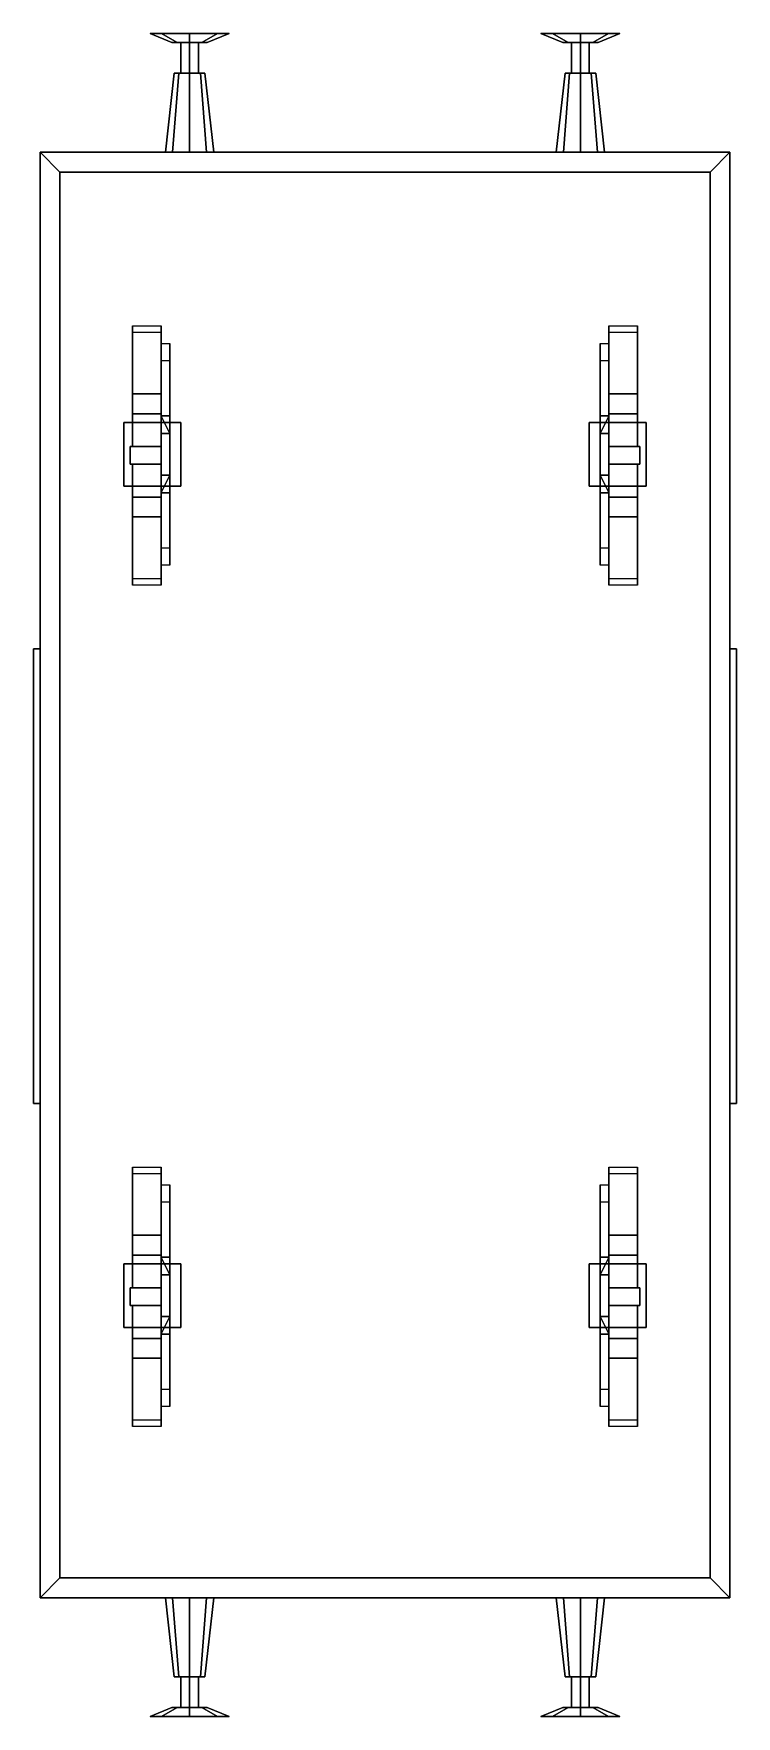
# Model space of a CAD drawing. Extents: x -1.6 to 1.6, y -3.83 to 3.83.
import ezdxf

# ---------------------------------------------------------------- set-up
doc = ezdxf.new("R2010")
doc.units = 0
doc.layers.get('0').update_dxf_attribs({"linetype": 'CONTINUOUS'})
doc.layers.add('BUFFER', color=1, linetype='CONTINUOUS')

msp = doc.modelspace()

# ---------------------------------------------------------------- linework, layer by layer
for points in [[(-1.57, 3.29, 0.88), (-1.57, -3.29, 0.88), (-1.57, -3.29, 1.18), (-1.57, 3.29, 1.18)], [(1.57, 3.29, 1.18), (1.57, 3.29, 0.88), (-1.57, 3.29, 0.88), (-1.57, 3.29, 1.18)], [(1.57, 3.29, 0.88), (1.57, -3.29, 0.88), (-1.57, -3.29, 0.88), (-1.57, 3.29, 0.88)], [(-1.57, 3.29, 2.5), (-1.48, 3.2, 2.5), (1.48, 3.2, 2.5), (1.57, 3.29, 2.5)], [(1.57, 3.29, 2.5), (1.57, 3.29, 1.18), (-1.57, 3.29, 1.18), (-1.57, 3.29, 2.5)], [(-1.57, -3.29, 2.5), (-1.48, -3.2, 2.5), (-1.48, 3.2, 2.5), (-1.57, 3.29, 2.5)], [(-1.57, 3.29, 2.5), (-1.57, 3.29, 1.18), (-1.57, -3.29, 1.18), (-1.57, -3.29, 2.5)], [(1.48, -3.2, 2.5), (1.57, -3.29, 2.5), (1.57, 3.29, 2.5), (1.48, 3.2, 2.5)], [(1.57, -3.29, 1.18), (1.57, -3.29, 0.88), (1.57, 3.29, 0.88), (1.57, 3.29, 1.18)], [(1.57, -3.29, 2.5), (1.57, -3.29, 1.18), (1.57, 3.29, 1.18), (1.57, 3.29, 2.5)], [(-1.48, 3.2, 1.18), (-1.48, -3.2, 1.18), (1.48, -3.2, 1.18), (1.48, 3.2, 1.18)], [(-1.48, 3.2, 2.5), (-1.48, 3.2, 1.18), (1.48, 3.2, 1.18), (1.48, 3.2, 2.5)], [(-1.48, -3.2, 2.5), (-1.48, -3.2, 1.18), (-1.48, 3.2, 1.18), (-1.48, 3.2, 2.5)], [(1.48, 3.2, 2.5), (1.48, 3.2, 1.18), (1.48, -3.2, 1.18), (1.48, -3.2, 2.5)], [(-1.15, 2.5, 0.88), (-1.15, 2.1, 0.64), (-1.15, 2.19, 0.76), (-1.15, 2.47, 0.88)], [(-1.02, 2.5, 0.88), (-1.02, 2.1, 0.64), (-1.15, 2.1, 0.64), (-1.15, 2.5, 0.88)], [(-1.15, 2.47, 0.88), (-1.15, 2.19, 0.76), (-1.02, 2.19, 0.76), (-1.02, 2.47, 0.88)], [(-1.02, 2.19, 0.76), (-1.02, 2.1, 0.64), (-1.02, 2.5, 0.88), (-1.02, 2.47, 0.88)], [(1.15, 2.5, 0.88), (1.15, 2.1, 0.64), (1.02, 2.1, 0.64), (1.02, 2.5, 0.88)], [(1.02, 2.5, 0.88), (1.02, 2.1, 0.64), (1.02, 2.19, 0.76), (1.02, 2.47, 0.88)], [(1.02, 2.47, 0.88), (1.02, 2.19, 0.76), (1.15, 2.19, 0.76), (1.15, 2.47, 0.88)], [(1.15, 2.19, 0.76), (1.15, 2.1, 0.64), (1.15, 2.5, 0.88), (1.15, 2.47, 0.88)], [(-0.98, 2.42, 0.88), (-0.98, 2.09, 0.35), (-1.02, 2.09, 0.35), (-1.02, 2.42, 0.88)], [(-1.02, 2.42, 0.88), (-1.02, 2.09, 0.35), (-1.02, 2.09, 0.49), (-1.02, 2.34, 0.88)], [(-0.98, 2.09, 0.49), (-0.98, 2.09, 0.35), (-0.98, 2.42, 0.88), (-0.98, 2.34, 0.88)], [(1.02, 2.42, 0.88), (1.02, 2.09, 0.35), (0.98, 2.09, 0.35), (0.98, 2.42, 0.88)], [(0.98, 2.42, 0.88), (0.98, 2.09, 0.35), (0.98, 2.09, 0.49), (0.98, 2.34, 0.88)], [(1.02, 2.09, 0.49), (1.02, 2.09, 0.35), (1.02, 2.42, 0.88), (1.02, 2.34, 0.88)], [(-1.02, 2.34, 0.88), (-1.02, 2.09, 0.49), (-0.98, 2.09, 0.49), (-0.98, 2.34, 0.88)], [(0.98, 2.34, 0.88), (0.98, 2.09, 0.49), (1.02, 2.09, 0.49), (1.02, 2.34, 0.88)], [(-1.15, 2.1, 0.64), (-1.15, 1.95, 0.64), (-1.15, 1.95, 0.76), (-1.15, 2.19, 0.76)], [(-1.15, 2.19, 0.76), (-1.15, 1.95, 0.76), (-1.02, 1.95, 0.76), (-1.02, 2.19, 0.76)], [(1.02, 2.19, 0.76), (1.02, 1.95, 0.76), (1.15, 1.95, 0.76), (1.15, 2.19, 0.76)], [(1.02, 2.1, 0.64), (1.02, 1.95, 0.64), (1.02, 1.95, 0.76), (1.02, 2.19, 0.76)], [(1.15, 1.95, 0.76), (1.15, 1.95, 0.64), (1.15, 2.1, 0.64), (1.15, 2.19, 0.76)], [(-1.02, 2.1, 0.64), (-1.02, 1.95, 0.64), (-1.15, 1.95, 0.64), (-1.15, 2.1, 0.64)], [(-1.02, 2.09, 0.88), (-1.02, 2.09, 0.68), (-1.02, 2.01, 0.68), (-1.02, 2.01, 0.88)], [(-0.98, 2.09, 0.88), (-0.98, 2.09, 0.23), (-1.02, 2.09, 0.23), (-1.02, 2.09, 0.88)], [(-1.02, 2.09, 0.68), (-1.02, 2.09, 0.23), (-1.02, 1.74, 0.23), (-1.02, 1.74, 0.68)], [(-1.02, 1.74, 0.23), (-1.02, 2.09, 0.23), (-0.98, 2.09, 0.23), (-0.98, 1.74, 0.23)], [(-0.98, 1.82, 0.68), (-0.98, 2.01, 0.68), (-1.02, 2.09, 0.68), (-1.02, 1.74, 0.68)], [(-0.98, 2.01, 0.68), (-0.98, 2.09, 0.68), (-0.98, 2.09, 0.88), (-0.98, 2.01, 0.88)], [(-0.98, 1.74, 0.23), (-0.98, 2.09, 0.23), (-0.98, 2.09, 0.68), (-0.98, 1.74, 0.68)], [(0.98, 2.09, 0.68), (0.98, 2.01, 0.68), (0.98, 2.01, 0.88), (0.98, 2.09, 0.88)], [(1.02, 2.09, 0.88), (1.02, 2.09, 0.23), (0.98, 2.09, 0.23), (0.98, 2.09, 0.88)], [(0.98, 2.09, 0.23), (0.98, 1.74, 0.23), (0.98, 1.74, 0.68), (0.98, 2.09, 0.68)], [(1.02, 2.09, 0.23), (1.02, 1.74, 0.23), (0.98, 1.74, 0.23), (0.98, 2.09, 0.23)], [(0.98, 2.01, 0.68), (0.98, 1.82, 0.68), (1.02, 1.74, 0.68), (1.02, 2.09, 0.68)], [(1.15, 2.1, 0.64), (1.15, 1.95, 0.64), (1.02, 1.95, 0.64), (1.02, 2.1, 0.64)], [(1.02, 2.01, 0.88), (1.02, 2.01, 0.68), (1.02, 2.09, 0.68), (1.02, 2.09, 0.88)], [(1.02, 1.74, 0.68), (1.02, 1.74, 0.23), (1.02, 2.09, 0.23), (1.02, 2.09, 0.68)], [(-0.93, 2.06, 0.63), (-0.93, 2.06, 0.35), (-1.19, 2.06, 0.35), (-1.19, 2.06, 0.63)], [(-1.19, 2.06, 0.63), (-1.19, 2.06, 0.35), (-1.19, 1.77, 0.35), (-1.19, 1.77, 0.63)], [(-1.19, 1.77, 0.35), (-1.19, 2.06, 0.35), (-0.93, 2.06, 0.35), (-0.93, 1.77, 0.35)], [(-0.93, 1.77, 0.63), (-0.93, 2.06, 0.63), (-1.19, 2.06, 0.63), (-1.19, 1.77, 0.63)], [(-1.02, 2.01, 0.88), (-1.02, 2.01, 0.68), (-0.98, 2.01, 0.68), (-0.98, 2.01, 0.88)], [(-0.93, 1.77, 0.35), (-0.93, 2.06, 0.35), (-0.93, 2.06, 0.63), (-0.93, 1.77, 0.63)], [(1.19, 2.06, 0.63), (1.19, 2.06, 0.35), (0.93, 2.06, 0.35), (0.93, 2.06, 0.63)], [(0.93, 2.06, 0.35), (0.93, 1.77, 0.35), (0.93, 1.77, 0.63), (0.93, 2.06, 0.63)], [(1.19, 2.06, 0.35), (1.19, 1.77, 0.35), (0.93, 1.77, 0.35), (0.93, 2.06, 0.35)], [(0.93, 2.06, 0.63), (0.93, 1.77, 0.63), (1.19, 1.77, 0.63), (1.19, 2.06, 0.63)], [(0.98, 2.01, 0.88), (0.98, 2.01, 0.68), (1.02, 2.01, 0.68), (1.02, 2.01, 0.88)], [(1.19, 1.77, 0.63), (1.19, 1.77, 0.35), (1.19, 2.06, 0.35), (1.19, 2.06, 0.63)], [(-1.02, 1.95, 0.77), (-1.02, 1.95, 0.63), (-1.16, 1.95, 0.63), (-1.16, 1.95, 0.77)], [(-1.16, 1.95, 0.77), (-1.16, 1.95, 0.63), (-1.16, 1.87, 0.63), (-1.16, 1.87, 0.77)], [(-1.02, 1.87, 0.77), (-1.02, 1.95, 0.77), (-1.16, 1.95, 0.77), (-1.16, 1.87, 0.77)], [(-1.02, 1.87, 0.63), (-1.02, 1.95, 0.63), (-1.02, 1.95, 0.77), (-1.02, 1.87, 0.77)], [(1.02, 1.95, 0.77), (1.02, 1.87, 0.77), (1.16, 1.87, 0.77), (1.16, 1.95, 0.77)], [(1.02, 1.95, 0.63), (1.02, 1.87, 0.63), (1.02, 1.87, 0.77), (1.02, 1.95, 0.77)], [(1.16, 1.95, 0.77), (1.16, 1.95, 0.63), (1.02, 1.95, 0.63), (1.02, 1.95, 0.77)], [(1.16, 1.87, 0.77), (1.16, 1.87, 0.63), (1.16, 1.95, 0.63), (1.16, 1.95, 0.77)], [(-1.16, 1.87, 0.77), (-1.16, 1.87, 0.63), (-1.02, 1.87, 0.63), (-1.02, 1.87, 0.77)], [(-1.02, 1.63, 0.76), (-1.02, 1.87, 0.76), (-1.15, 1.87, 0.76), (-1.15, 1.63, 0.76)], [(-1.15, 1.72, 0.64), (-1.15, 1.87, 0.64), (-1.02, 1.87, 0.64), (-1.02, 1.72, 0.64)], [(-1.15, 1.87, 0.76), (-1.15, 1.87, 0.64), (-1.15, 1.72, 0.64), (-1.15, 1.63, 0.76)], [(1.15, 1.63, 0.76), (1.15, 1.87, 0.76), (1.02, 1.87, 0.76), (1.02, 1.63, 0.76)], [(1.02, 1.72, 0.64), (1.02, 1.87, 0.64), (1.15, 1.87, 0.64), (1.15, 1.72, 0.64)], [(1.02, 1.87, 0.76), (1.02, 1.87, 0.64), (1.02, 1.72, 0.64), (1.02, 1.63, 0.76)], [(1.02, 1.87, 0.77), (1.02, 1.87, 0.63), (1.16, 1.87, 0.63), (1.16, 1.87, 0.77)], [(1.15, 1.72, 0.64), (1.15, 1.87, 0.64), (1.15, 1.87, 0.76), (1.15, 1.63, 0.76)], [(-1.19, 1.77, 0.63), (-1.19, 1.77, 0.35), (-0.93, 1.77, 0.35), (-0.93, 1.77, 0.63)], [(-0.98, 1.82, 0.88), (-0.98, 1.82, 0.68), (-1.02, 1.82, 0.68), (-1.02, 1.82, 0.88)], [(-1.02, 1.82, 0.88), (-1.02, 1.82, 0.68), (-1.02, 1.74, 0.68), (-1.02, 1.74, 0.88)], [(-0.98, 1.74, 0.68), (-0.98, 1.82, 0.68), (-0.98, 1.82, 0.88), (-0.98, 1.74, 0.88)], [(0.93, 1.77, 0.63), (0.93, 1.77, 0.35), (1.19, 1.77, 0.35), (1.19, 1.77, 0.63)], [(1.02, 1.82, 0.88), (1.02, 1.82, 0.68), (0.98, 1.82, 0.68), (0.98, 1.82, 0.88)], [(0.98, 1.82, 0.68), (0.98, 1.74, 0.68), (0.98, 1.74, 0.88), (0.98, 1.82, 0.88)], [(1.02, 1.74, 0.88), (1.02, 1.74, 0.68), (1.02, 1.82, 0.68), (1.02, 1.82, 0.88)], [(-1.15, 1.32, 0.88), (-1.15, 1.72, 0.64), (-1.02, 1.72, 0.64), (-1.02, 1.32, 0.88)], [(-1.15, 1.63, 0.76), (-1.15, 1.72, 0.64), (-1.15, 1.32, 0.88), (-1.15, 1.35, 0.88)], [(-0.98, 1.49, 0.88), (-0.98, 1.74, 0.49), (-1.02, 1.74, 0.49), (-1.02, 1.49, 0.88)], [(-1.02, 1.41, 0.88), (-1.02, 1.74, 0.35), (-0.98, 1.74, 0.35), (-0.98, 1.41, 0.88)], [(-1.02, 1.74, 0.49), (-1.02, 1.74, 0.35), (-1.02, 1.41, 0.88), (-1.02, 1.49, 0.88)], [(-1.02, 1.74, 0.88), (-1.02, 1.74, 0.23), (-0.98, 1.74, 0.23), (-0.98, 1.74, 0.88)], [(-1.02, 1.32, 0.88), (-1.02, 1.72, 0.64), (-1.02, 1.63, 0.76), (-1.02, 1.35, 0.88)], [(-0.98, 1.41, 0.88), (-0.98, 1.74, 0.35), (-0.98, 1.74, 0.49), (-0.98, 1.49, 0.88)], [(1.02, 1.49, 0.88), (1.02, 1.74, 0.49), (0.98, 1.74, 0.49), (0.98, 1.49, 0.88)], [(0.98, 1.41, 0.88), (0.98, 1.74, 0.35), (1.02, 1.74, 0.35), (1.02, 1.41, 0.88)], [(0.98, 1.74, 0.49), (0.98, 1.74, 0.35), (0.98, 1.41, 0.88), (0.98, 1.49, 0.88)], [(0.98, 1.74, 0.88), (0.98, 1.74, 0.23), (1.02, 1.74, 0.23), (1.02, 1.74, 0.88)], [(1.02, 1.41, 0.88), (1.02, 1.74, 0.35), (1.02, 1.74, 0.49), (1.02, 1.49, 0.88)], [(1.02, 1.32, 0.88), (1.02, 1.72, 0.64), (1.15, 1.72, 0.64), (1.15, 1.32, 0.88)], [(1.02, 1.63, 0.76), (1.02, 1.72, 0.64), (1.02, 1.32, 0.88), (1.02, 1.35, 0.88)], [(1.15, 1.32, 0.88), (1.15, 1.72, 0.64), (1.15, 1.63, 0.76), (1.15, 1.35, 0.88)], [(-1.02, 1.35, 0.88), (-1.02, 1.63, 0.76), (-1.15, 1.63, 0.76), (-1.15, 1.35, 0.88)], [(1.15, 1.35, 0.88), (1.15, 1.63, 0.76), (1.02, 1.63, 0.76), (1.02, 1.35, 0.88)], [(-1.57, 1.03, 2.38), (-1.57, 1.03, 1.19), (-1.6, 1.03, 1.19), (-1.6, 1.03, 2.38)], [(-1.6, 1.03, 1.19), (-1.6, -1.04, 1.19), (-1.6, -1.04, 2.38), (-1.6, 1.03, 2.38)], [(-1.57, 1.03, 1.19), (-1.57, -1.04, 1.19), (-1.6, -1.04, 1.19), (-1.6, 1.03, 1.19)], [(-1.6, 1.03, 2.38), (-1.6, -1.04, 2.38), (-1.57, -1.04, 2.38), (-1.57, 1.03, 2.38)], [(1.57, 1.03, 2.38), (1.57, -1.04, 2.38), (1.6, -1.04, 2.38), (1.6, 1.03, 2.38)], [(1.6, 1.03, 2.38), (1.6, 1.03, 1.19), (1.57, 1.03, 1.19), (1.57, 1.03, 2.38)], [(1.6, 1.03, 1.19), (1.6, -1.04, 1.19), (1.57, -1.04, 1.19), (1.57, 1.03, 1.19)], [(1.6, -1.04, 2.38), (1.6, -1.04, 1.19), (1.6, 1.03, 1.19), (1.6, 1.03, 2.38)], [(-1.6, -1.04, 2.38), (-1.6, -1.04, 1.19), (-1.57, -1.04, 1.19), (-1.57, -1.04, 2.38)], [(1.57, -1.04, 2.38), (1.57, -1.04, 1.19), (1.6, -1.04, 1.19), (1.6, -1.04, 2.38)], [(-1.02, -1.33, 0.88), (-1.02, -1.73, 0.64), (-1.15, -1.73, 0.64), (-1.15, -1.33, 0.88)], [(-1.15, -1.33, 0.88), (-1.15, -1.73, 0.64), (-1.15, -1.64, 0.76), (-1.15, -1.36, 0.88)], [(-1.15, -1.36, 0.88), (-1.15, -1.64, 0.76), (-1.02, -1.64, 0.76), (-1.02, -1.36, 0.88)], [(-1.02, -1.64, 0.76), (-1.02, -1.73, 0.64), (-1.02, -1.33, 0.88), (-1.02, -1.36, 0.88)], [(1.02, -1.33, 0.88), (1.02, -1.73, 0.64), (1.02, -1.64, 0.76), (1.02, -1.36, 0.88)], [(1.15, -1.33, 0.88), (1.15, -1.73, 0.64), (1.02, -1.73, 0.64), (1.02, -1.33, 0.88)], [(1.02, -1.36, 0.88), (1.02, -1.64, 0.76), (1.15, -1.64, 0.76), (1.15, -1.36, 0.88)], [(1.15, -1.64, 0.76), (1.15, -1.73, 0.64), (1.15, -1.33, 0.88), (1.15, -1.36, 0.88)], [(-0.98, -1.41, 0.88), (-0.98, -1.74, 0.35), (-1.02, -1.74, 0.35), (-1.02, -1.41, 0.88)], [(-1.02, -1.41, 0.88), (-1.02, -1.74, 0.35), (-1.02, -1.74, 0.49), (-1.02, -1.49, 0.88)], [(-0.98, -1.74, 0.49), (-0.98, -1.74, 0.35), (-0.98, -1.41, 0.88), (-0.98, -1.49, 0.88)], [(0.98, -1.41, 0.88), (0.98, -1.74, 0.35), (0.98, -1.74, 0.49), (0.98, -1.49, 0.88)], [(1.02, -1.41, 0.88), (1.02, -1.74, 0.35), (0.98, -1.74, 0.35), (0.98, -1.41, 0.88)], [(1.02, -1.74, 0.49), (1.02, -1.74, 0.35), (1.02, -1.41, 0.88), (1.02, -1.49, 0.88)], [(-1.02, -1.49, 0.88), (-1.02, -1.74, 0.49), (-0.98, -1.74, 0.49), (-0.98, -1.49, 0.88)], [(0.98, -1.49, 0.88), (0.98, -1.74, 0.49), (1.02, -1.74, 0.49), (1.02, -1.49, 0.88)], [(-1.15, -1.64, 0.76), (-1.15, -1.88, 0.76), (-1.02, -1.88, 0.76), (-1.02, -1.64, 0.76)], [(-1.15, -1.73, 0.64), (-1.15, -1.88, 0.64), (-1.15, -1.88, 0.76), (-1.15, -1.64, 0.76)], [(1.02, -1.73, 0.64), (1.02, -1.88, 0.64), (1.02, -1.88, 0.76), (1.02, -1.64, 0.76)], [(1.02, -1.64, 0.76), (1.02, -1.88, 0.76), (1.15, -1.88, 0.76), (1.15, -1.64, 0.76)], [(1.15, -1.88, 0.76), (1.15, -1.88, 0.64), (1.15, -1.73, 0.64), (1.15, -1.64, 0.76)], [(-1.02, -1.73, 0.64), (-1.02, -1.88, 0.64), (-1.15, -1.88, 0.64), (-1.15, -1.73, 0.64)], [(-0.98, -2.01, 0.68), (-0.98, -1.82, 0.68), (-1.02, -1.74, 0.68), (-1.02, -2.09, 0.68)], [(-1.02, -2.09, 0.23), (-1.02, -1.74, 0.23), (-0.98, -1.74, 0.23), (-0.98, -2.09, 0.23)], [(-1.02, -1.74, 0.68), (-1.02, -1.74, 0.23), (-1.02, -2.09, 0.23), (-1.02, -2.09, 0.68)], [(-1.02, -1.74, 0.88), (-1.02, -1.74, 0.68), (-1.02, -1.82, 0.68), (-1.02, -1.82, 0.88)], [(-0.98, -1.74, 0.88), (-0.98, -1.74, 0.23), (-1.02, -1.74, 0.23), (-1.02, -1.74, 0.88)], [(-0.98, -2.09, 0.23), (-0.98, -1.74, 0.23), (-0.98, -1.74, 0.68), (-0.98, -2.09, 0.68)], [(-0.98, -1.82, 0.68), (-0.98, -1.74, 0.68), (-0.98, -1.74, 0.88), (-0.98, -1.82, 0.88)], [(0.98, -1.82, 0.68), (0.98, -2.01, 0.68), (1.02, -2.09, 0.68), (1.02, -1.74, 0.68)], [(1.02, -1.74, 0.23), (1.02, -2.09, 0.23), (0.98, -2.09, 0.23), (0.98, -1.74, 0.23)], [(0.98, -1.74, 0.23), (0.98, -2.09, 0.23), (0.98, -2.09, 0.68), (0.98, -1.74, 0.68)], [(0.98, -1.74, 0.68), (0.98, -1.82, 0.68), (0.98, -1.82, 0.88), (0.98, -1.74, 0.88)], [(1.02, -1.74, 0.88), (1.02, -1.74, 0.23), (0.98, -1.74, 0.23), (0.98, -1.74, 0.88)], [(1.15, -1.73, 0.64), (1.15, -1.88, 0.64), (1.02, -1.88, 0.64), (1.02, -1.73, 0.64)], [(1.02, -2.09, 0.68), (1.02, -2.09, 0.23), (1.02, -1.74, 0.23), (1.02, -1.74, 0.68)], [(1.02, -1.82, 0.88), (1.02, -1.82, 0.68), (1.02, -1.74, 0.68), (1.02, -1.74, 0.88)], [(-0.93, -1.77, 0.63), (-0.93, -1.77, 0.35), (-1.19, -1.77, 0.35), (-1.19, -1.77, 0.63)], [(-1.19, -1.77, 0.63), (-1.19, -1.77, 0.35), (-1.19, -2.06, 0.35), (-1.19, -2.06, 0.63)], [(-1.19, -2.06, 0.35), (-1.19, -1.77, 0.35), (-0.93, -1.77, 0.35), (-0.93, -2.06, 0.35)], [(-0.93, -2.06, 0.63), (-0.93, -1.77, 0.63), (-1.19, -1.77, 0.63), (-1.19, -2.06, 0.63)], [(-1.02, -1.82, 0.88), (-1.02, -1.82, 0.68), (-0.98, -1.82, 0.68), (-0.98, -1.82, 0.88)], [(-0.93, -2.06, 0.35), (-0.93, -1.77, 0.35), (-0.93, -1.77, 0.63), (-0.93, -2.06, 0.63)], [(1.19, -1.77, 0.63), (1.19, -1.77, 0.35), (0.93, -1.77, 0.35), (0.93, -1.77, 0.63)], [(0.93, -1.77, 0.35), (0.93, -2.06, 0.35), (0.93, -2.06, 0.63), (0.93, -1.77, 0.63)], [(1.19, -1.77, 0.35), (1.19, -2.06, 0.35), (0.93, -2.06, 0.35), (0.93, -1.77, 0.35)], [(0.93, -1.77, 0.63), (0.93, -2.06, 0.63), (1.19, -2.06, 0.63), (1.19, -1.77, 0.63)], [(0.98, -1.82, 0.88), (0.98, -1.82, 0.68), (1.02, -1.82, 0.68), (1.02, -1.82, 0.88)], [(1.19, -2.06, 0.63), (1.19, -2.06, 0.35), (1.19, -1.77, 0.35), (1.19, -1.77, 0.63)], [(-1.02, -1.96, 0.77), (-1.02, -1.88, 0.77), (-1.16, -1.88, 0.77), (-1.16, -1.96, 0.77)], [(-1.16, -1.88, 0.77), (-1.16, -1.88, 0.63), (-1.16, -1.96, 0.63), (-1.16, -1.96, 0.77)], [(-1.02, -1.88, 0.77), (-1.02, -1.88, 0.63), (-1.16, -1.88, 0.63), (-1.16, -1.88, 0.77)], [(-1.02, -1.96, 0.63), (-1.02, -1.88, 0.63), (-1.02, -1.88, 0.77), (-1.02, -1.96, 0.77)], [(1.02, -1.88, 0.63), (1.02, -1.96, 0.63), (1.02, -1.96, 0.77), (1.02, -1.88, 0.77)], [(1.16, -1.88, 0.77), (1.16, -1.88, 0.63), (1.02, -1.88, 0.63), (1.02, -1.88, 0.77)], [(1.02, -1.88, 0.77), (1.02, -1.96, 0.77), (1.16, -1.96, 0.77), (1.16, -1.88, 0.77)], [(1.16, -1.96, 0.77), (1.16, -1.96, 0.63), (1.16, -1.88, 0.63), (1.16, -1.88, 0.77)], [(-1.16, -1.96, 0.77), (-1.16, -1.96, 0.63), (-1.02, -1.96, 0.63), (-1.02, -1.96, 0.77)], [(-1.15, -1.96, 0.76), (-1.15, -1.96, 0.64), (-1.15, -2.11, 0.64), (-1.15, -2.2, 0.76)], [(-1.15, -2.11, 0.64), (-1.15, -1.96, 0.64), (-1.02, -1.96, 0.64), (-1.02, -2.11, 0.64)], [(-1.02, -2.2, 0.76), (-1.02, -1.96, 0.76), (-1.15, -1.96, 0.76), (-1.15, -2.2, 0.76)], [(1.15, -2.2, 0.76), (1.15, -1.96, 0.76), (1.02, -1.96, 0.76), (1.02, -2.2, 0.76)], [(1.02, -1.96, 0.76), (1.02, -1.96, 0.64), (1.02, -2.11, 0.64), (1.02, -2.2, 0.76)], [(1.02, -2.11, 0.64), (1.02, -1.96, 0.64), (1.15, -1.96, 0.64), (1.15, -2.11, 0.64)], [(1.02, -1.96, 0.77), (1.02, -1.96, 0.63), (1.16, -1.96, 0.63), (1.16, -1.96, 0.77)], [(1.15, -2.11, 0.64), (1.15, -1.96, 0.64), (1.15, -1.96, 0.76), (1.15, -2.2, 0.76)], [(-1.19, -2.06, 0.63), (-1.19, -2.06, 0.35), (-0.93, -2.06, 0.35), (-0.93, -2.06, 0.63)], [(-1.02, -2.01, 0.88), (-1.02, -2.01, 0.68), (-1.02, -2.09, 0.68), (-1.02, -2.09, 0.88)], [(-0.98, -2.01, 0.88), (-0.98, -2.01, 0.68), (-1.02, -2.01, 0.68), (-1.02, -2.01, 0.88)], [(-0.98, -2.09, 0.68), (-0.98, -2.01, 0.68), (-0.98, -2.01, 0.88), (-0.98, -2.09, 0.88)], [(0.93, -2.06, 0.63), (0.93, -2.06, 0.35), (1.19, -2.06, 0.35), (1.19, -2.06, 0.63)], [(0.98, -2.01, 0.68), (0.98, -2.09, 0.68), (0.98, -2.09, 0.88), (0.98, -2.01, 0.88)], [(1.02, -2.01, 0.88), (1.02, -2.01, 0.68), (0.98, -2.01, 0.68), (0.98, -2.01, 0.88)], [(1.02, -2.09, 0.88), (1.02, -2.09, 0.68), (1.02, -2.01, 0.68), (1.02, -2.01, 0.88)], [(-1.15, -2.2, 0.76), (-1.15, -2.11, 0.64), (-1.15, -2.51, 0.88), (-1.15, -2.48, 0.88)], [(-1.15, -2.51, 0.88), (-1.15, -2.11, 0.64), (-1.02, -2.11, 0.64), (-1.02, -2.51, 0.88)], [(-0.98, -2.34, 0.88), (-0.98, -2.09, 0.49), (-1.02, -2.09, 0.49), (-1.02, -2.34, 0.88)], [(-1.02, -2.42, 0.88), (-1.02, -2.09, 0.35), (-0.98, -2.09, 0.35), (-0.98, -2.42, 0.88)], [(-1.02, -2.09, 0.49), (-1.02, -2.09, 0.35), (-1.02, -2.42, 0.88), (-1.02, -2.34, 0.88)], [(-1.02, -2.09, 0.88), (-1.02, -2.09, 0.23), (-0.98, -2.09, 0.23), (-0.98, -2.09, 0.88)], [(-1.02, -2.51, 0.88), (-1.02, -2.11, 0.64), (-1.02, -2.2, 0.76), (-1.02, -2.48, 0.88)], [(-0.98, -2.42, 0.88), (-0.98, -2.09, 0.35), (-0.98, -2.09, 0.49), (-0.98, -2.34, 0.88)], [(1.02, -2.34, 0.88), (1.02, -2.09, 0.49), (0.98, -2.09, 0.49), (0.98, -2.34, 0.88)], [(0.98, -2.42, 0.88), (0.98, -2.09, 0.35), (1.02, -2.09, 0.35), (1.02, -2.42, 0.88)], [(0.98, -2.09, 0.49), (0.98, -2.09, 0.35), (0.98, -2.42, 0.88), (0.98, -2.34, 0.88)], [(0.98, -2.09, 0.88), (0.98, -2.09, 0.23), (1.02, -2.09, 0.23), (1.02, -2.09, 0.88)], [(1.02, -2.42, 0.88), (1.02, -2.09, 0.35), (1.02, -2.09, 0.49), (1.02, -2.34, 0.88)], [(1.02, -2.2, 0.76), (1.02, -2.11, 0.64), (1.02, -2.51, 0.88), (1.02, -2.48, 0.88)], [(1.02, -2.51, 0.88), (1.02, -2.11, 0.64), (1.15, -2.11, 0.64), (1.15, -2.51, 0.88)], [(1.15, -2.51, 0.88), (1.15, -2.11, 0.64), (1.15, -2.2, 0.76), (1.15, -2.48, 0.88)], [(-1.02, -2.48, 0.88), (-1.02, -2.2, 0.76), (-1.15, -2.2, 0.76), (-1.15, -2.48, 0.88)], [(1.15, -2.48, 0.88), (1.15, -2.2, 0.76), (1.02, -2.2, 0.76), (1.02, -2.48, 0.88)], [(-1.48, -3.2, 2.5), (-1.57, -3.29, 2.5), (1.57, -3.29, 2.5), (1.48, -3.2, 2.5)], [(1.48, -3.2, 2.5), (1.48, -3.2, 1.18), (-1.48, -3.2, 1.18), (-1.48, -3.2, 2.5)], [(-1.57, -3.29, 1.18), (-1.57, -3.29, 0.88), (1.57, -3.29, 0.88), (1.57, -3.29, 1.18)], [(-1.57, -3.29, 2.5), (-1.57, -3.29, 1.18), (1.57, -3.29, 1.18), (1.57, -3.29, 2.5)]]:
    msp.add_3dface(points)
at = {"layer": 'BUFFER'}
for points in [[(-1.0173, 3.83, 1.1273), (-0.89, 3.83, 0.82), (-1.0173, 3.83, 0.8727), (-1.07, 3.83, 1)], [(-0.97, 3.79, 1), (-0.9466, 3.79, 1.0566), (-1.0173, 3.83, 1.1273), (-1.07, 3.83, 1)], [(-0.9466, 3.79, 0.9434), (-0.97, 3.79, 1), (-1.07, 3.83, 1), (-1.0173, 3.83, 0.8727)], [(-0.89, 3.83, 1.18), (-0.7627, 3.83, 0.8727), (-0.89, 3.83, 0.82), (-1.0173, 3.83, 1.1273)], [(-0.9466, 3.79, 1.0566), (-0.89, 3.79, 1.08), (-0.89, 3.83, 1.18), (-1.0173, 3.83, 1.1273)], [(-0.89, 3.79, 0.92), (-0.9466, 3.79, 0.9434), (-1.0173, 3.83, 0.8727), (-0.89, 3.83, 0.82)], [(-0.89, 3.79, 0.92), (-0.9466, 3.79, 1.0566), (-0.97, 3.79, 1), (-0.9466, 3.79, 0.9434)], [(-0.8334, 3.79, 0.9434), (-0.89, 3.79, 1.08), (-0.9466, 3.79, 1.0566), (-0.89, 3.79, 0.92)], [(-0.93, 3.79, 1), (-0.89, 3.79, 0.96), (-0.89, 3.65, 0.96), (-0.93, 3.65, 1)], [(-0.89, 3.79, 1.04), (-0.93, 3.79, 1), (-0.93, 3.65, 1), (-0.89, 3.65, 1.04)], [(-0.7627, 3.83, 1.1273), (-0.71, 3.83, 1), (-0.7627, 3.83, 0.8727), (-0.89, 3.83, 1.18)], [(-0.89, 3.79, 1.08), (-0.8334, 3.79, 1.0566), (-0.7627, 3.83, 1.1273), (-0.89, 3.83, 1.18)], [(-0.8334, 3.79, 0.9434), (-0.89, 3.79, 0.92), (-0.89, 3.83, 0.82), (-0.7627, 3.83, 0.8727)], [(-0.81, 3.79, 1), (-0.8334, 3.79, 1.0566), (-0.89, 3.79, 1.08), (-0.8334, 3.79, 0.9434)], [(-0.89, 3.79, 0.96), (-0.85, 3.79, 1), (-0.85, 3.65, 1), (-0.89, 3.65, 0.96)], [(-0.85, 3.79, 1), (-0.89, 3.79, 1.04), (-0.89, 3.65, 1.04), (-0.85, 3.65, 1)], [(-0.8334, 3.79, 1.0566), (-0.81, 3.79, 1), (-0.71, 3.83, 1), (-0.7627, 3.83, 1.1273)], [(-0.81, 3.79, 1), (-0.8334, 3.79, 0.9434), (-0.7627, 3.83, 0.8727), (-0.71, 3.83, 1)], [(0.7627, 3.83, 1.1273), (0.89, 3.83, 0.82), (0.7627, 3.83, 0.8727), (0.71, 3.83, 1)], [(0.81, 3.79, 1), (0.8334, 3.79, 1.0566), (0.7627, 3.83, 1.1273), (0.71, 3.83, 1)], [(0.8334, 3.79, 0.9434), (0.81, 3.79, 1), (0.71, 3.83, 1), (0.7627, 3.83, 0.8727)], [(0.89, 3.83, 1.18), (1.0173, 3.83, 0.8727), (0.89, 3.83, 0.82), (0.7627, 3.83, 1.1273)], [(0.8334, 3.79, 1.0566), (0.89, 3.79, 1.08), (0.89, 3.83, 1.18), (0.7627, 3.83, 1.1273)], [(0.89, 3.79, 0.92), (0.8334, 3.79, 0.9434), (0.7627, 3.83, 0.8727), (0.89, 3.83, 0.82)], [(0.89, 3.79, 0.92), (0.8334, 3.79, 1.0566), (0.81, 3.79, 1), (0.8334, 3.79, 0.9434)], [(0.9466, 3.79, 0.9434), (0.89, 3.79, 1.08), (0.8334, 3.79, 1.0566), (0.89, 3.79, 0.92)], [(0.85, 3.79, 1), (0.89, 3.79, 0.96), (0.89, 3.65, 0.96), (0.85, 3.65, 1)], [(0.89, 3.79, 1.04), (0.85, 3.79, 1), (0.85, 3.65, 1), (0.89, 3.65, 1.04)], [(1.0173, 3.83, 1.1273), (1.07, 3.83, 1), (1.0173, 3.83, 0.8727), (0.89, 3.83, 1.18)], [(0.89, 3.79, 1.08), (0.9466, 3.79, 1.0566), (1.0173, 3.83, 1.1273), (0.89, 3.83, 1.18)], [(0.9466, 3.79, 0.9434), (0.89, 3.79, 0.92), (0.89, 3.83, 0.82), (1.0173, 3.83, 0.8727)], [(0.97, 3.79, 1), (0.9466, 3.79, 1.0566), (0.89, 3.79, 1.08), (0.9466, 3.79, 0.9434)], [(0.89, 3.79, 0.96), (0.93, 3.79, 1), (0.93, 3.65, 1), (0.89, 3.65, 0.96)], [(0.93, 3.79, 1), (0.89, 3.79, 1.04), (0.89, 3.65, 1.04), (0.93, 3.65, 1)], [(0.9466, 3.79, 1.0566), (0.97, 3.79, 1), (1.07, 3.83, 1), (1.0173, 3.83, 1.1273)], [(0.97, 3.79, 1), (0.9466, 3.79, 0.9434), (1.0173, 3.83, 0.8727), (1.07, 3.83, 1)], [(-1, 3.29, 1), (-0.9678, 3.29, 1.0778), (-0.9395, 3.65, 1.0495), (-0.96, 3.65, 1)], [(-0.9678, 3.29, 0.9222), (-1, 3.29, 1), (-0.96, 3.65, 1), (-0.9395, 3.65, 0.9505)], [(-0.9678, 3.29, 1.0778), (-0.89, 3.29, 1.11), (-0.89, 3.65, 1.07), (-0.9395, 3.65, 1.0495)], [(-0.89, 3.29, 0.89), (-0.9678, 3.29, 0.9222), (-0.9395, 3.65, 0.9505), (-0.89, 3.65, 0.93)], [(-0.96, 3.65, 1), (-0.9395, 3.65, 1.0495), (-0.89, 3.65, 1.07), (-0.9395, 3.65, 0.9505)], [(-0.9395, 3.65, 0.9505), (-0.89, 3.65, 1.07), (-0.8405, 3.65, 1.0495), (-0.89, 3.65, 0.93)], [(-0.89, 3.29, 1.11), (-0.8122, 3.29, 1.0778), (-0.8405, 3.65, 1.0495), (-0.89, 3.65, 1.07)], [(-0.89, 3.65, 0.93), (-0.8405, 3.65, 1.0495), (-0.82, 3.65, 1), (-0.8405, 3.65, 0.9505)], [(-0.8122, 3.29, 0.9222), (-0.89, 3.29, 0.89), (-0.89, 3.65, 0.93), (-0.8405, 3.65, 0.9505)], [(-0.8122, 3.29, 1.0778), (-0.78, 3.29, 1), (-0.82, 3.65, 1), (-0.8405, 3.65, 1.0495)], [(-0.78, 3.29, 1), (-0.8122, 3.29, 0.9222), (-0.8405, 3.65, 0.9505), (-0.82, 3.65, 1)], [(0.78, 3.29, 1), (0.8122, 3.29, 1.0778), (0.8405, 3.65, 1.0495), (0.82, 3.65, 1)], [(0.8122, 3.29, 0.9222), (0.78, 3.29, 1), (0.82, 3.65, 1), (0.8405, 3.65, 0.9505)], [(0.8122, 3.29, 1.0778), (0.89, 3.29, 1.11), (0.89, 3.65, 1.07), (0.8405, 3.65, 1.0495)], [(0.89, 3.29, 0.89), (0.8122, 3.29, 0.9222), (0.8405, 3.65, 0.9505), (0.89, 3.65, 0.93)], [(0.82, 3.65, 1), (0.8405, 3.65, 1.0495), (0.89, 3.65, 1.07), (0.8405, 3.65, 0.9505)], [(0.8405, 3.65, 0.9505), (0.89, 3.65, 1.07), (0.9395, 3.65, 1.0495), (0.89, 3.65, 0.93)], [(0.89, 3.29, 1.11), (0.9678, 3.29, 1.0778), (0.9395, 3.65, 1.0495), (0.89, 3.65, 1.07)], [(0.89, 3.65, 0.93), (0.9395, 3.65, 1.0495), (0.96, 3.65, 1), (0.9395, 3.65, 0.9505)], [(0.9678, 3.29, 0.9222), (0.89, 3.29, 0.89), (0.89, 3.65, 0.93), (0.9395, 3.65, 0.9505)], [(0.9678, 3.29, 1.0778), (1, 3.29, 1), (0.96, 3.65, 1), (0.9395, 3.65, 1.0495)], [(1, 3.29, 1), (0.9678, 3.29, 0.9222), (0.9395, 3.65, 0.9505), (0.96, 3.65, 1)], [(-0.9678, -3.29, 1.0778), (-1, -3.29, 1), (-0.96, -3.65, 1), (-0.9395, -3.65, 1.0495)], [(-1, -3.29, 1), (-0.9678, -3.29, 0.9222), (-0.9395, -3.65, 0.9505), (-0.96, -3.65, 1)], [(-0.89, -3.29, 1.11), (-0.9678, -3.29, 1.0778), (-0.9395, -3.65, 1.0495), (-0.89, -3.65, 1.07)], [(-0.9678, -3.29, 0.9222), (-0.89, -3.29, 0.89), (-0.89, -3.65, 0.93), (-0.9395, -3.65, 0.9505)], [(-0.8122, -3.29, 1.0778), (-0.89, -3.29, 1.11), (-0.89, -3.65, 1.07), (-0.8405, -3.65, 1.0495)], [(-0.89, -3.29, 0.89), (-0.8122, -3.29, 0.9222), (-0.8405, -3.65, 0.9505), (-0.89, -3.65, 0.93)], [(-0.78, -3.29, 1), (-0.8122, -3.29, 1.0778), (-0.8405, -3.65, 1.0495), (-0.82, -3.65, 1)], [(-0.8122, -3.29, 0.9222), (-0.78, -3.29, 1), (-0.82, -3.65, 1), (-0.8405, -3.65, 0.9505)], [(0.8122, -3.29, 1.0778), (0.78, -3.29, 1), (0.82, -3.65, 1), (0.8405, -3.65, 1.0495)], [(0.78, -3.29, 1), (0.8122, -3.29, 0.9222), (0.8405, -3.65, 0.9505), (0.82, -3.65, 1)], [(0.89, -3.29, 1.11), (0.8122, -3.29, 1.0778), (0.8405, -3.65, 1.0495), (0.89, -3.65, 1.07)], [(0.8122, -3.29, 0.9222), (0.89, -3.29, 0.89), (0.89, -3.65, 0.93), (0.8405, -3.65, 0.9505)], [(0.9678, -3.29, 1.0778), (0.89, -3.29, 1.11), (0.89, -3.65, 1.07), (0.9395, -3.65, 1.0495)], [(0.89, -3.29, 0.89), (0.9678, -3.29, 0.9222), (0.9395, -3.65, 0.9505), (0.89, -3.65, 0.93)], [(1, -3.29, 1), (0.9678, -3.29, 1.0778), (0.9395, -3.65, 1.0495), (0.96, -3.65, 1)], [(0.9678, -3.29, 0.9222), (1, -3.29, 1), (0.96, -3.65, 1), (0.9395, -3.65, 0.9505)], [(-0.89, -3.65, 0.93), (-0.9395, -3.65, 1.0495), (-0.96, -3.65, 1), (-0.9395, -3.65, 0.9505)], [(-0.8405, -3.65, 0.9505), (-0.89, -3.65, 1.07), (-0.9395, -3.65, 1.0495), (-0.89, -3.65, 0.93)], [(-0.89, -3.79, 0.96), (-0.93, -3.79, 1), (-0.93, -3.65, 1), (-0.89, -3.65, 0.96)], [(-0.93, -3.79, 1), (-0.89, -3.79, 1.04), (-0.89, -3.65, 1.04), (-0.93, -3.65, 1)], [(-0.82, -3.65, 1), (-0.8405, -3.65, 1.0495), (-0.89, -3.65, 1.07), (-0.8405, -3.65, 0.9505)], [(-0.85, -3.79, 1), (-0.89, -3.79, 0.96), (-0.89, -3.65, 0.96), (-0.85, -3.65, 1)], [(-0.89, -3.79, 1.04), (-0.85, -3.79, 1), (-0.85, -3.65, 1), (-0.89, -3.65, 1.04)], [(0.89, -3.65, 0.93), (0.8405, -3.65, 1.0495), (0.82, -3.65, 1), (0.8405, -3.65, 0.9505)], [(0.9395, -3.65, 0.9505), (0.89, -3.65, 1.07), (0.8405, -3.65, 1.0495), (0.89, -3.65, 0.93)], [(0.85, -3.79, 1), (0.89, -3.79, 1.04), (0.89, -3.65, 1.04), (0.85, -3.65, 1)], [(0.89, -3.79, 0.96), (0.85, -3.79, 1), (0.85, -3.65, 1), (0.89, -3.65, 0.96)], [(0.96, -3.65, 1), (0.9395, -3.65, 1.0495), (0.89, -3.65, 1.07), (0.9395, -3.65, 0.9505)], [(0.89, -3.79, 1.04), (0.93, -3.79, 1), (0.93, -3.65, 1), (0.89, -3.65, 1.04)], [(0.93, -3.79, 1), (0.89, -3.79, 0.96), (0.89, -3.65, 0.96), (0.93, -3.65, 1)], [(-0.9466, -3.79, 1.0566), (-0.97, -3.79, 1), (-1.07, -3.83, 1), (-1.0173, -3.83, 1.1273)], [(-0.97, -3.79, 1), (-0.9466, -3.79, 0.9434), (-1.0173, -3.83, 0.8727), (-1.07, -3.83, 1)], [(-1.0173, -3.83, 1.1273), (-1.07, -3.83, 1), (-1.0173, -3.83, 0.8727), (-0.89, -3.83, 1.18)], [(-0.89, -3.79, 1.08), (-0.9466, -3.79, 1.0566), (-1.0173, -3.83, 1.1273), (-0.89, -3.83, 1.18)], [(-0.9466, -3.79, 0.9434), (-0.89, -3.79, 0.92), (-0.89, -3.83, 0.82), (-1.0173, -3.83, 0.8727)], [(-0.89, -3.83, 1.18), (-1.0173, -3.83, 0.8727), (-0.89, -3.83, 0.82), (-0.7627, -3.83, 1.1273)], [(-0.97, -3.79, 1), (-0.9466, -3.79, 1.0566), (-0.89, -3.79, 1.08), (-0.9466, -3.79, 0.9434)], [(-0.9466, -3.79, 0.9434), (-0.89, -3.79, 1.08), (-0.8334, -3.79, 1.0566), (-0.89, -3.79, 0.92)], [(-0.8334, -3.79, 1.0566), (-0.89, -3.79, 1.08), (-0.89, -3.83, 1.18), (-0.7627, -3.83, 1.1273)], [(-0.89, -3.79, 0.92), (-0.8334, -3.79, 0.9434), (-0.7627, -3.83, 0.8727), (-0.89, -3.83, 0.82)], [(-0.89, -3.79, 0.92), (-0.8334, -3.79, 1.0566), (-0.81, -3.79, 1), (-0.8334, -3.79, 0.9434)], [(-0.7627, -3.83, 1.1273), (-0.89, -3.83, 0.82), (-0.7627, -3.83, 0.8727), (-0.71, -3.83, 1)], [(-0.81, -3.79, 1), (-0.8334, -3.79, 1.0566), (-0.7627, -3.83, 1.1273), (-0.71, -3.83, 1)], [(-0.8334, -3.79, 0.9434), (-0.81, -3.79, 1), (-0.71, -3.83, 1), (-0.7627, -3.83, 0.8727)], [(0.8334, -3.79, 1.0566), (0.81, -3.79, 1), (0.71, -3.83, 1), (0.7627, -3.83, 1.1273)], [(0.81, -3.79, 1), (0.8334, -3.79, 0.9434), (0.7627, -3.83, 0.8727), (0.71, -3.83, 1)], [(0.7627, -3.83, 1.1273), (0.71, -3.83, 1), (0.7627, -3.83, 0.8727), (0.89, -3.83, 1.18)], [(0.89, -3.79, 1.08), (0.8334, -3.79, 1.0566), (0.7627, -3.83, 1.1273), (0.89, -3.83, 1.18)], [(0.8334, -3.79, 0.9434), (0.89, -3.79, 0.92), (0.89, -3.83, 0.82), (0.7627, -3.83, 0.8727)], [(0.89, -3.83, 1.18), (0.7627, -3.83, 0.8727), (0.89, -3.83, 0.82), (1.0173, -3.83, 1.1273)], [(0.81, -3.79, 1), (0.8334, -3.79, 1.0566), (0.89, -3.79, 1.08), (0.8334, -3.79, 0.9434)], [(0.8334, -3.79, 0.9434), (0.89, -3.79, 1.08), (0.9466, -3.79, 1.0566), (0.89, -3.79, 0.92)], [(0.9466, -3.79, 1.0566), (0.89, -3.79, 1.08), (0.89, -3.83, 1.18), (1.0173, -3.83, 1.1273)], [(0.89, -3.79, 0.92), (0.9466, -3.79, 0.9434), (1.0173, -3.83, 0.8727), (0.89, -3.83, 0.82)], [(0.89, -3.79, 0.92), (0.9466, -3.79, 1.0566), (0.97, -3.79, 1), (0.9466, -3.79, 0.9434)], [(1.0173, -3.83, 1.1273), (0.89, -3.83, 0.82), (1.0173, -3.83, 0.8727), (1.07, -3.83, 1)], [(0.97, -3.79, 1), (0.9466, -3.79, 1.0566), (1.0173, -3.83, 1.1273), (1.07, -3.83, 1)], [(0.9466, -3.79, 0.9434), (0.97, -3.79, 1), (1.07, -3.83, 1), (1.0173, -3.83, 0.8727)]]:
    msp.add_3dface(points, dxfattribs=at)

doc.saveas('drawing.dxf')
